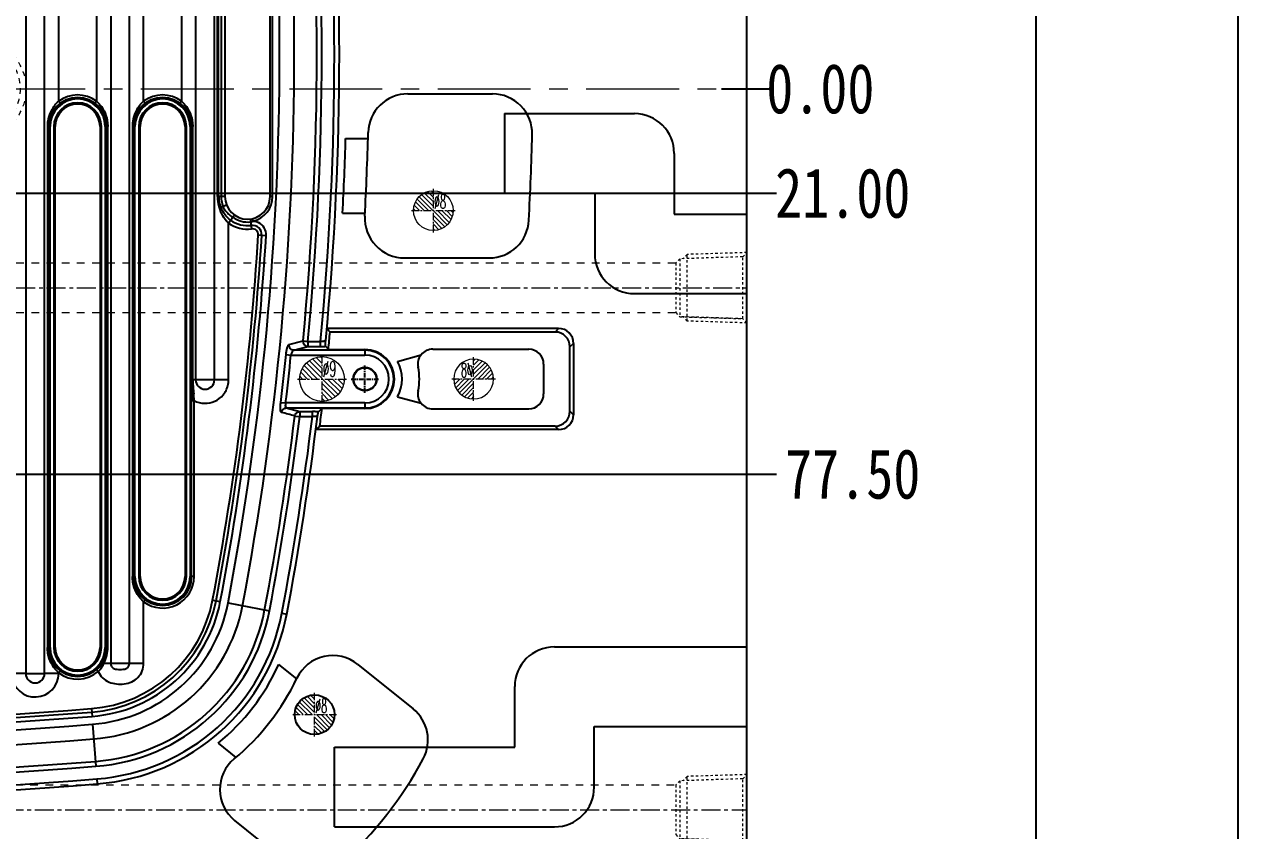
# Model space of a CAD drawing. Header units: millimetres. Extents: x 699 to 6116, y -3115 to -1923.
# Drawn here: x 1185.4 to 1429.6, y -2572.3 to -2410 of the extents above; entities that cross this region are included whole.
import ezdxf
from ezdxf.enums import TextEntityAlignment as Align

# ---------------------------------------------------------------- set-up
doc = ezdxf.new("R2010")
doc.units = ezdxf.units.MM
doc.header["$LTSCALE"] = 16.335
doc.header["$PDMODE"] = 3
doc.header["$PDSIZE"] = 0.3125
doc.linetypes.add('CENTER', pattern=[0.6, 0.375, -0.075, 0.075, -0.075])
doc.linetypes.add('HIDDEN', pattern=[0.2, 0.1, -0.1])
doc.layers.get('0').update_dxf_attribs({"linetype": 'CONTINUOUS'})
doc.layers.get('Defpoints').update_dxf_attribs({"linetype": 'CONTINUOUS'})
for name, color, linetype, lineweight in [('center', 1, 'CENTER', 9), ('cool', 153, 'HIDDEN', 9), ('epin', 13, 'CONTINUOUS', 9), ('screw', 33, 'CONTINUOUS', 13)]:
    doc.layers.add(name, color=color, linetype=linetype, lineweight=lineweight)
doc.styles.get("Standard").update_dxf_attribs({"font": 'txt', "width": 0.8})
doc.styles.add('TXT', font='txt.shx', dxfattribs={"bigfont": 'gbcbig.shx'})
doc.styles.add('TXT05', font='txt.shx', dxfattribs={"width": 0.5, "bigfont": 'gbcbig.shx'})
doc.dimstyles.get("Standard").update_dxf_attribs({"dimtxt": 0.15625, "dimasz": 0.1875, "dimexe": 0.125, "dimexo": 0.0625, "dimtad": 0, "dimtih": 1, "dimtoh": 1, "dimdsep": 46, "dimtxsty": 'Standard', "dimcen": 0.09, "dimadec": 0, "dimazin": 0, "dimtp": 0.01, "dimtm": 0.01, "dimtfac": 1, "dimtofl": 0, "dimtmove": 0, "dimatfit": 3, "dimfxl": 0, "dimtolj": 1, "dimarcsym": 0})
doc.dimstyles.new('STANDARD$0', dxfattribs={"dimscale": 2, "dimtxt": 3, "dimasz": 3, "dimexe": 1.25, "dimexo": 0.625, "dimgap": 0.5, "dimtad": 0, "dimdsep": 46, "dimlunit": 6, "dimtxsty": 'Standard', "dimblk": 'CLOSEDBLANK', "dimcen": 0, "dimclrt": 2, "dimazin": 2, "dimtfac": 2, "dimtmove": 1, "dimatfit": 3, "dimfxl": 0, "dimtolj": 1, "dimtzin": 0, "dimarcsym": 0})

# ---------------------------------------------------------------- blocks, each defined once
blk = doc.blocks.new('screw_m20_g')
at = {"layer": 'screw', "color": 1, "linetype": 'CENTER', "ltscale": 0.621977}
for p, q in [((0, -11), (0, 11)), ((-11, 0), (11, 0))]:
    blk.add_line(p, q, dxfattribs=at)
at = {"layer": 'screw', "linetype": 'HIDDEN', "ltscale": 0.621977}
blk.add_circle((0, 0), 8.75, dxfattribs=at)
at = {"layer": 'screw', "color": 92, "linetype": 'HIDDEN', "ltscale": 0.621977}
blk.add_arc((0, 0), 10, 270, 180, dxfattribs=at)
at = {"layer": 'screw', "color": 6, "style": 'TXT'}
blk.add_text('M20', height=4, dxfattribs=at).set_placement((-3.4, -5))
blk = doc.blocks.new('cool_jt_f12')
at = {"layer": 'cool', "ltscale": 0.3}
for p, q in [((0, 7.0785), (0.856, 6.2225)), ((0, 7.0785), (12, 6.7035)), ((0.856, 6.2225), (0.856, -6.2225)), ((13.5, 5.827375), (0.856, 6.2225)), ((0.856, 6.2225), (13.5, 5.827375)), ((12, 6.7035), (12.856, 5.8475)), ((12, 6.7035), (12, -6.7035)), ((14.327375, 5), (13.5, 5.827375)), ((13.5, -5.827375), (13.5, 5.827375)), ((14.327375, -5), (14.327375, 5)), ((0.856, -6.2225), (0, -7.0785)), ((0, -7.0785), (12, -6.7035)), ((0.856, -6.2225), (13.5, -5.827375)), ((12, -6.7035), (12.856, -5.8475)), ((13.5, -5.827375), (14.327375, -5))]:
    blk.add_line(p, q, dxfattribs=at)
blk = doc.blocks.new('*D666')
at = {"color": 4, "lineweight": -2}
blk.add_line((1325.71, -2423.04), (1335.61, -2423.04), dxfattribs=at)
at = {"layer": 'Defpoints', "color": 0}
for p in [(1045.85, -2423.04), (1325.65, -2423.04), (1335.61, -2423.04)]:
    blk.add_point(p, dxfattribs=at)
at = {"color": 6, "insert": (1345.61, -2423.04), "char_height": 10, "attachment_point": 5}
blk.add_mtext('\\A1;0.00', dxfattribs=at)
blk = doc.blocks.new('*D743')
at = {"color": 4, "lineweight": -2}
for p, q in [((1223.08, -2178.04), (1389.14, -2178.04)), ((1389.02, -2188.04), (1389.02, -2347.07)), ((1389.02, -2658.04), (1389.02, -2383.07)), ((1213.18, -2668.04), (1389.14, -2668.04))]:
    blk.add_line(p, q, dxfattribs=at)
at = {"color": 4}
for points in [[(1387.35, -2188.04), (1390.68, -2188.04), (1389.02, -2178.04)], [(1387.35, -2658.04), (1390.68, -2658.04), (1389.02, -2668.04)]]:
    blk.add_solid(points, dxfattribs=at)
at = {"layer": 'Defpoints', "color": 0}
for p in [(1223.01, -2178.04), (1213.12, -2668.04), (1389.02, -2668.04)]:
    blk.add_point(p, dxfattribs=at)
at = {"color": 6, "insert": (1389.02, -2365.07), "char_height": 10, "attachment_point": 5, "rotation": 90}
blk.add_mtext('\\A1;490.00', dxfattribs=at)
blk = doc.blocks.new('epin_ejp_8')
at = {"layer": 'epin'}
h = blk.add_hatch(dxfattribs=at)
h.set_pattern_fill('_ANSI31', color=123, scale=0.2, angle=90, style=0)
h.set_pattern_definition([(135, (-2152.64246, 412.4307), (-0.4490128, -0.4490128), [])])
h.paths.add_polyline_path([(0, 4, 0.414214), (-4, 0), (0, 0)])
h.paths.add_polyline_path([(4, 0), (0, 0), (0, -4, 0.414214)])
at = {"layer": 'epin', "color": 1, "linetype": 'CENTER', "ltscale": 0.248791}
for p, q in [((0, -4.4), (0, 4.4)), ((-4.4, 0), (4.4, 0))]:
    blk.add_line(p, q, dxfattribs=at)
at = {"layer": 'epin'}
blk.add_circle((0, 0), 4, dxfattribs=at)
at = {"layer": 'epin', "color": 6, "style": 'TXT05', "width": 0.5}
blk.add_text('%%c8', height=2.8, dxfattribs=at).set_placement((1.33, 1.8), align=Align.MIDDLE)
blk = doc.blocks.new('epin_ejp_9')
at = {"layer": 'epin'}
h = blk.add_hatch(dxfattribs=at)
h.set_pattern_fill('_ANSI31', color=123, scale=0.225, angle=90, style=0)
h.set_pattern_definition([(135, (921.2436, 58.3575), (-0.5051394, -0.5051394), [])])
h.paths.add_polyline_path([(0, 4.5, 0.41421356), (-4.5, 0), (0, 0)])
h.paths.add_polyline_path([(4.5, 0), (0, 0), (0, -4.5, 0.41421356)])
at = {"layer": 'epin', "color": 1, "linetype": 'CENTER', "ltscale": 0.27989}
for p, q in [((0, -4.95), (0, 4.95)), ((-4.95, 0), (4.95, 0))]:
    blk.add_line(p, q, dxfattribs=at)
at = {"layer": 'epin'}
blk.add_circle((0, 0), 4.5, dxfattribs=at)
at = {"layer": 'epin', "color": 6, "style": 'TXT05', "width": 0.5}
blk.add_text('%%c9', height=3.15, dxfattribs=at).set_placement((1.4925, 2.025), align=Align.MIDDLE)
blk = doc.blocks.new('986')
at = {"layer": 'epin'}
for name, p in [('epin_ejp_8', (-2974.05, -151.14)), ('epin_ejp_9', (-2996.45, -185.03)), ('epin_ejp_8', (-2997.95, -252.54))]:
    blk.add_blockref(name, p, dxfattribs=at)
at = {"layer": 'epin', "xscale": -1}
blk.add_blockref('epin_ejp_8', (-2965.95, -185.03), dxfattribs=at)
blk = doc.blocks.new('*D746')
at = {"color": 4, "lineweight": -2}
blk.add_line((1126.21, -2444.04), (1336.79, -2444.04), dxfattribs=at)
at = {"layer": 'Defpoints', "color": 0}
for p in [(1045.85, -2423.04), (1126.15, -2444.04), (1336.79, -2444.04)]:
    blk.add_point(p, dxfattribs=at)
at = {"color": 6, "insert": (1350.12, -2444.04), "char_height": 10, "attachment_point": 5}
blk.add_mtext('\\A1;21.00', dxfattribs=at)
blk = doc.blocks.new('*D747')
at = {"color": 4, "lineweight": -2}
blk.add_line((1126.21, -2388.04), (1336.79, -2388.04), dxfattribs=at)
at = {"layer": 'Defpoints', "color": 0}
for p in [(1126.15, -2388.04), (1336.79, -2388.04), (1045.85, -2423.04)]:
    blk.add_point(p, dxfattribs=at)
at = {"color": 6, "insert": (1351.45, -2388.04), "char_height": 10, "attachment_point": 5}
blk.add_mtext('\\A1;35.00', dxfattribs=at)
blk = doc.blocks.new('*D748')
at = {"color": 4, "lineweight": -2}
blk.add_line((1126.21, -2331.54), (1336.79, -2331.54), dxfattribs=at)
at = {"layer": 'Defpoints', "color": 0}
for p in [(1126.15, -2331.54), (1336.79, -2331.54), (1045.85, -2423.04)]:
    blk.add_point(p, dxfattribs=at)
at = {"color": 6, "insert": (1350.79, -2331.54), "char_height": 10, "attachment_point": 5}
blk.add_mtext('\\A1;91.50', dxfattribs=at)
blk = doc.blocks.new('*D749')
at = {"color": 4, "lineweight": -2}
blk.add_line((1126.21, -2500.54), (1336.79, -2500.54), dxfattribs=at)
at = {"layer": 'Defpoints', "color": 0}
for p in [(1045.85, -2423.04), (1126.15, -2500.54), (1336.79, -2500.54)]:
    blk.add_point(p, dxfattribs=at)
at = {"color": 6, "insert": (1352.12, -2500.54), "char_height": 10, "attachment_point": 5}
blk.add_mtext('\\A1;77.50', dxfattribs=at)
blk = doc.blocks.new('*D750')
at = {"color": 4, "lineweight": -2}
blk.add_line((1201.41, -2596.04), (1336.79, -2596.04), dxfattribs=at)
at = {"layer": 'Defpoints', "color": 0}
for p in [(1045.85, -2423.04), (1201.35, -2596.04), (1336.79, -2596.04)]:
    blk.add_point(p, dxfattribs=at)
at = {"color": 6, "insert": (1354.12, -2596.04), "char_height": 10, "attachment_point": 5}
blk.add_mtext('\\A1;173.00', dxfattribs=at)
blk = doc.blocks.new('*D751')
at = {"color": 4, "lineweight": -2}
blk.add_line((1195.85, -2601.61), (1195.85, -2674.58), dxfattribs=at)
at = {"layer": 'Defpoints', "color": 0}
for p in [(1045.85, -2423.04), (1195.85, -2601.54), (1195.85, -2674.58)]:
    blk.add_point(p, dxfattribs=at)
at = {"color": 6, "insert": (1195.85, -2691.24), "char_height": 10, "attachment_point": 5, "rotation": 90}
blk.add_mtext('\\A1;150.00', dxfattribs=at)

msp = doc.modelspace()

# ---------------------------------------------------------------- linework, layer by layer
at = {"color": 7, "linetype": 'Continuous'}
for p, q in [((1330.847, -2597.043), (1330.847, -2249.043)), ((1185.727, -2291.461), (1185.727, -2540.624)), ((1189.518, -2540.624), (1189.518, -2291.461)), ((1202.821, -2293.623), (1202.821, -2538.593)), ((1206.612, -2538.593), (1206.612, -2293.623)), ((1219.914, -2350.534), (1219.914, -2481.551)), ((1223.705, -2481.551), (1223.705, -2350.534)), ((1224.318, -2444.699), (1224.318, -2387.386)), ((1224.526, -2444.699), (1224.526, -2387.386)), ((1225.055, -2387.386), (1225.055, -2444.699)), ((1225.804, -2387.386), (1225.804, -2444.699)), ((1234.909, -2444.699), (1234.909, -2387.386)), ((1235.402, -2444.699), (1235.402, -2387.386)), ((1192.361, -2425.522), (1192.361, -2406.563)), ((1199.977, -2406.563), (1199.977, -2425.522)), ((1209.455, -2425.522), (1209.455, -2406.563)), ((1217.071, -2406.563), (1217.071, -2425.522)), ((1192.661, -2425.924), (1192.361, -2425.522)), ((1199.977, -2425.522), (1199.677, -2425.924)), ((1209.755, -2425.924), (1209.455, -2425.522)), ((1217.071, -2425.522), (1216.771, -2425.924)), ((1190.222, -2430.622), (1190.098, -2430.622)), ((1190.098, -2430.622), (1190.098, -2535.395)), ((1190.222, -2535.395), (1190.222, -2430.622)), ((1190.318, -2430.622), (1190.619, -2430.622)), ((1190.318, -2430.622), (1190.318, -2535.395)), ((1190.619, -2535.395), (1190.619, -2430.622)), ((1191.38, -2430.622), (1191.656, -2430.622)), ((1191.38, -2430.622), (1191.38, -2535.395)), ((1191.656, -2535.395), (1191.656, -2430.622)), ((1200.683, -2430.622), (1200.959, -2430.622)), ((1200.683, -2430.622), (1200.683, -2535.395)), ((1200.959, -2535.395), (1200.959, -2430.622)), ((1201.72, -2430.622), (1202.021, -2430.622)), ((1201.72, -2430.622), (1201.72, -2535.395)), ((1202.021, -2535.395), (1202.021, -2430.622)), ((1202.116, -2430.622), (1202.241, -2430.622)), ((1202.116, -2430.622), (1202.116, -2535.395)), ((1202.241, -2535.396), (1202.241, -2430.622)), ((1207.316, -2430.622), (1207.192, -2430.622)), ((1207.192, -2430.622), (1207.192, -2521.117)), ((1207.316, -2521.117), (1207.316, -2430.622)), ((1207.411, -2430.622), (1207.712, -2430.622)), ((1207.411, -2430.622), (1207.411, -2521.117)), ((1207.712, -2521.117), (1207.712, -2430.622)), ((1208.473, -2430.622), (1208.749, -2430.622)), ((1208.473, -2430.622), (1208.473, -2521.117)), ((1208.749, -2521.117), (1208.749, -2430.622)), ((1217.777, -2430.622), (1218.052, -2430.622)), ((1217.777, -2430.622), (1217.777, -2521.117)), ((1218.052, -2521.117), (1218.052, -2430.622)), ((1218.813, -2430.622), (1219.114, -2430.622)), ((1218.813, -2430.622), (1218.813, -2521.117)), ((1219.114, -2521.117), (1219.114, -2430.622)), ((1219.21, -2430.622), (1219.334, -2430.622)), ((1219.21, -2430.622), (1219.21, -2481.551)), ((1219.334, -2481.551), (1219.334, -2430.622)), ((1224.318, -2444.7), (1224.526, -2444.699)), ((1225.811, -2444.699), (1224.526, -2444.699)), ((1235.402, -2444.699), (1234.899, -2444.699)), ((1226.154, -2446.432), (1224.997, -2446.908)), ((1226.548, -2450.023), (1227.713, -2448.395)), ((1226.548, -2481.551), (1226.548, -2450.023)), ((1230.919, -2449.208), (1231.167, -2451.195)), ((1231.49, -2449.616), (1231.378, -2449.126)), ((1234.092, -2452.567), (1232.519, -2452.47)), ((1292.951, -2471.227), (1246.31, -2471.227)), ((1246.31, -2471.227), (1246.963, -2471.943)), ((1292.236, -2471.943), (1246.963, -2471.943)), ((1292.951, -2471.227), (1292.236, -2471.943)), ((1238.679, -2474.48), (1241.521, -2473.738)), ((1239.662, -2475.581), (1242.504, -2474.837)), ((1253.986, -2475.581), (1239.662, -2475.581)), ((1241.521, -2473.738), (1242.504, -2473.833)), ((1242.504, -2473.833), (1245.052, -2473.833)), ((1242.504, -2473.833), (1242.504, -2474.837)), ((1242.504, -2474.837), (1245.057, -2474.837)), ((1245.057, -2474.837), (1245.057, -2473.833)), ((1246.062, -2474.823), (1246.628, -2475.448)), ((1246.628, -2475.448), (1253.986, -2475.448)), ((1253.986, -2475.448), (1253.986, -2476.585)), ((1295.947, -2474.223), (1295.232, -2474.939)), ((1295.232, -2487.862), (1295.232, -2474.939)), ((1295.947, -2474.223), (1295.947, -2488.577)), ((1238.107, -2476.485), (1239.089, -2476.585)), ((1239.089, -2476.585), (1253.986, -2476.585)), ((1226.548, -2481.551), (1219.21, -2481.551)), ((1219.126, -2485.747), (1219.628, -2485.748)), ((1219.628, -2521.118), (1219.628, -2485.748)), ((1237.05, -2486.1), (1238.031, -2486.215)), ((1253.986, -2486.215), (1238.031, -2486.215)), ((1238.163, -2487.22), (1253.986, -2487.22)), ((1238.163, -2487.22), (1240.85, -2487.963)), ((1245.336, -2487.353), (1244.625, -2487.984)), ((1253.986, -2487.353), (1245.336, -2487.353)), ((1253.986, -2486.215), (1253.986, -2487.353)), ((1295.232, -2487.862), (1295.947, -2488.577)), ((1239.87, -2488.847), (1240.85, -2488.967)), ((1240.85, -2487.963), (1243.41, -2487.963)), ((1240.85, -2487.963), (1240.85, -2488.967)), ((1240.85, -2488.967), (1243.411, -2488.967)), ((1243.41, -2488.967), (1243.41, -2487.963)), ((1244.91, -2490.858), (1244.1, -2491.573)), ((1292.951, -2491.573), (1244.1, -2491.573)), ((1292.236, -2490.858), (1244.91, -2490.858)), ((1292.236, -2490.858), (1292.951, -2491.573)), ((1207.316, -2521.117), (1207.192, -2521.117)), ((1207.712, -2521.117), (1207.411, -2521.117)), ((1208.749, -2521.117), (1208.473, -2521.117)), ((1218.052, -2521.117), (1217.777, -2521.117)), ((1219.628, -2521.117), (1219.126, -2521.117)), ((1209.455, -2526.218), (1209.755, -2525.816)), ((1209.455, -2538.593), (1209.455, -2526.218)), ((1223.334, -2525.862), (1224.882, -2526.155)), ((1226.439, -2526.45), (1234.772, -2528.028)), ((1237.269, -2528.502), (1238.256, -2528.688)), ((1190.222, -2535.395), (1190.098, -2535.395)), ((1190.619, -2535.395), (1190.318, -2535.395)), ((1191.656, -2535.395), (1191.38, -2535.395)), ((1200.959, -2535.395), (1200.683, -2535.395)), ((1201.72, -2535.395), (1202.241, -2535.396)), ((1209.455, -2538.593), (1201.462, -2538.593)), ((1185.727, -2540.624), (1183.372, -2540.624)), ((1192.361, -2540.624), (1189.518, -2540.624)), ((1192.361, -2540.496), (1192.661, -2540.094)), ((1192.361, -2540.624), (1192.361, -2540.496)), ((1199.999, -2539.836), (1200.326, -2540.216)), ((1198.95, -2547.69), (1199.071, -2549.261)), ((1199.192, -2550.841), (1199.842, -2559.297)), ((1200.037, -2561.831), (1200.114, -2562.832))]:
    msp.add_line(p, q, dxfattribs=at)
for p, q in [((1262.625, -2424.043), (1279.63, -2424.043)), ((1282.086, -2428.011), (1308.203, -2428.011)), ((1282.086, -2428.011), (1282.086, -2444.011)), ((1250.093, -2433.043), (1254.595, -2433.043)), ((1316.203, -2436.011), (1316.203, -2448.208)), ((1282.086, -2444.011), (1300.203, -2444.011)), ((1300.203, -2444.011), (1300.203, -2456.208)), ((1249.487, -2448.043), (1253.993, -2448.043)), ((1316.203, -2448.208), (1330.847, -2448.208)), ((1261.952, -2457.043), (1278.975, -2457.043)), ((1308.203, -2464.208), (1330.847, -2464.208)), ((1267.612, -2475.4), (1286.938, -2475.4)), ((1260.538, -2477.849), (1265.274, -2476.521)), ((1289.938, -2478.4), (1289.938, -2484.4)), ((1260.538, -2484.951), (1265.274, -2486.28)), ((1267.612, -2487.4), (1286.938, -2487.4)), ((1292.107, -2535.281), (1330.847, -2535.281)), ((1236.622, -2538.808), (1240.231, -2541.716)), ((1252.538, -2538.791), (1263.68, -2547.769)), ((1284.107, -2555.478), (1284.107, -2543.281)), ((1300.107, -2563.478), (1300.107, -2551.281)), ((1300.107, -2551.281), (1330.847, -2551.281)), ((1224.422, -2554.662), (1227.996, -2557.542)), ((1247.873, -2555.478), (1284.107, -2555.478)), ((1247.873, -2571.478), (1247.873, -2555.478)), ((1227.764, -2570.198), (1238.838, -2579.122)), ((1247.873, -2571.478), (1292.107, -2571.478))]:
    msp.add_line(p, q)
at = {"color": 1, "linetype": 'CENTER', "ltscale": 0.155494}
for p, q in [((1253.986, -2484.15), (1253.986, -2478.65)), ((1251.236, -2481.4), (1256.736, -2481.4))]:
    msp.add_line(p, q, dxfattribs=at)
msp.add_lwpolyline([(699.341, -2076.676), (1429.589, -2076.676), (1429.589, -2821.63), (699.341, -2821.63)], close=True)
at = {"color": 7, "linetype": 'Continuous'}
for centre, radius in [((1253.986, -2481.4), 2.368), ((1253.986, -2481.4), 2.276), ((1243.847, -2548.913), 4)]:
    msp.add_circle(centre, radius, dxfattribs=at)
for centre, radius, start, end in [((643.647, -2416.043), 593.158, 349.272711, 10.727289), ((643.647, -2416.043), 596.119, 349.272711, 10.727289), ((643.647, -2416.043), 600.652, 354.48793, 5.512069), ((643.647, -2416.043), 601.639, 354.487931, 5.512069), ((643.647, -2416.043), 604.18, 354.51114, 5.488765), ((643.647, -2416.043), 605.185, 354.54014, 5.459792), ((1196.169, -2430.622), 6.365, 53.25404, 126.74596), ((1213.263, -2430.622), 6.365, 53.25404, 126.74596), ((1196.169, -2430.622), 5.852, 0, 180), ((1196.169, -2430.622), 5.551, 0, 180), ((1196.169, -2430.622), 4.79, 0, 180), ((1196.403, -2430.949), 6.265, 126.67154, 140.62332), ((1196.169, -2430.622), 4.514, 0, 180), ((1195.927, -2430.958), 6.277, 42.47881, 53.31829), ((1213.263, -2430.622), 5.852, 0, 180), ((1213.263, -2430.622), 5.551, 0, 180), ((1213.263, -2430.622), 4.79, 0, 180), ((1213.497, -2430.949), 6.265, 126.67157, 140.62534), ((1213.263, -2430.622), 4.514, 0, 180), ((1213.022, -2430.957), 6.275, 42.45432, 53.32018), ((1197.083, -2430.626), 6.985, 167.0025, 179.96792), ((1195.786, -2430.637), 5.565, 165.90603, 173.29158), ((1196.963, -2430.589), 6.86, 151.70951, 167.07638), ((1195.948, -2430.679), 5.732, 157.87532, 165.89125), ((1196.126, -2430.752), 5.924, 149.14275, 157.86892), ((1196.274, -2430.841), 6.097, 140.63545, 149.13661), ((1214.18, -2430.627), 6.989, 167.02362, 179.96408), ((1212.879, -2430.637), 5.564, 165.90789, 173.29315), ((1214.057, -2430.589), 6.86, 151.72675, 167.0951), ((1213.042, -2430.679), 5.732, 157.87921, 165.89352), ((1213.219, -2430.752), 5.924, 149.14621, 157.87264), ((1213.367, -2430.841), 6.097, 140.63753, 149.14015), ((1195.678, -2430.623), 5.455, 173.30508, 179.99397), ((1196.486, -2430.639), 5.63, 0.16988, 11.27664), ((1212.773, -2430.623), 5.457, 173.30782, 179.99251), ((1213.579, -2430.639), 5.631, 0.17075, 11.28696), ((643.647, -2416.043), 606.685, 356.976491, 358.394296), ((643.647, -2416.043), 611.185, 356.944922, 358.519287), ((643.647, -2416.043), 644.185, 357.026634, 358.558863), ((1232.046, -2444.699), 7.728, 180.00415, 185.9664), ((1232.107, -2444.697), 7.789, 185.93196, 192.7617), ((1229.884, -2444.698), 5.358, 180.01553, 187.92602), ((1230.356, -2444.699), 5.797, 180, 202.40134), ((1229.987, -2444.682), 5.462, 187.9412, 195.81018), ((1230.161, -2444.632), 5.643, 195.81714, 203.78965), ((1230.356, -2444.699), 5.302, 180, 202.40136), ((1230.356, -2444.699), 4.545, 180, 0), ((1230.356, -2444.699), 5.045, 282.99363, 360), ((1231.776, -2444.78), 7.448, 192.70104, 207.27631), ((1231.417, -2444.172), 6.978, 203.08386, 204.0191), ((1231.331, -2444.212), 6.884, 204.01011, 212.22637), ((1230.356, -2444.699), 6.546, 234.42639, 277.11013), ((1229.648, -2445.678), 4.637, 232.91281, 234.51401), ((1230.356, -2444.699), 5.846, 234.42639, 277.11013), ((1230.356, -2444.699), 5.121, 234.42658, 277.11039), ((1231.314, -2452.393), 1.908, 356.40296, 97.05208), ((1231.313, -2452.394), 2.784, 356.42425, 63.68102), ((643.647, -2416.043), 589.998, 349.272711, 356.460255), ((643.647, -2416.043), 590.698, 349.272711, 356.460255), ((643.647, -2416.043), 591.573, 349.272711, 356.460176), ((643.647, -2416.043), 605.9, 354.373448, 354.706384), ((1253.986, -2481.4), 5.953, 270, 90), ((1253.986, -2481.4), 5.819, 270, 90), ((643.647, -2416.043), 597.524, 353.266835, 354.194341), ((643.647, -2416.043), 598.511, 353.266835, 354.194341), ((1253.986, -2481.4), 4.815, 270, 90), ((1253.986, -2481.4), 7.453, 331.54598, 28.45402), ((1253.986, -2481.4), 10.953, 347.58365, 12.41635), ((1221.81, -2481.551), 1.896, 180, 0), ((1285.585, -2485.762), 66.459, 179.4007, 179.98695), ((1290.917, -2485.819), 71.791, 178.86423, 179.40029), ((1310.091, -2486.218), 90.969, 178.12578, 178.85195), ((1117.413, -2492.397), 102.43, 3.7218, 4.47519), ((643.647, -2416.043), 605.9, 352.907172, 353.241034), ((643.647, -2416.043), 600.652, 349.272711, 353.038087), ((643.647, -2416.043), 601.639, 349.272711, 353.038087), ((643.647, -2416.043), 604.18, 349.272711, 353.067528), ((643.647, -2416.043), 605.185, 349.272711, 353.079799), ((1212.946, -2521.101), 5.63, 180.16988, 191.27664), ((1213.263, -2521.117), 5.852, 180, 0), ((1213.263, -2521.117), 5.551, 180, 360), ((1213.263, -2521.117), 4.79, 180, 360), ((1213.263, -2521.117), 4.514, 180, 0), ((1213.263, -2521.117), 6.365, 233.25405, 359.99111), ((1196.887, -2520.851), 26.918, 274.39543, 349.27271), ((1196.887, -2520.851), 27.618, 274.39543, 349.27271), ((1196.887, -2520.851), 28.493, 274.39543, 349.27271), ((1196.887, -2520.851), 30.078, 274.39543, 349.27271), ((1213.505, -2520.781), 6.277, 222.47881, 233.31829), ((1196.887, -2520.851), 33.039, 274.39543, 349.27271), ((1196.887, -2520.851), 37.572, 274.39543, 349.27271), ((1196.887, -2520.851), 38.559, 274.39543, 349.27271), ((1196.887, -2520.851), 41.1, 274.39543, 349.27271), ((1196.887, -2520.851), 42.105, 274.39543, 349.27271), ((1195.853, -2535.379), 5.631, 180.17075, 191.28696), ((1196.169, -2535.395), 5.852, 180, 0), ((1196.169, -2535.395), 5.551, 180, 360), ((1196.169, -2535.395), 4.79, 180, 360), ((1196.169, -2535.395), 4.514, 180, 0), ((1195.318, -2535.404), 6.922, 332.56964, 0.07067), ((1196.887, -2520.851), 43.605, 309.15909, 335.68159), ((1187.623, -2540.623), 4.739, 185.55889, 359.99899), ((1187.623, -2540.624), 1.896, 180.00481, 359.99698), ((1196.41, -2535.061), 6.275, 222.45432, 233.32018), ((1196.169, -2535.395), 6.365, 233.25404, 310.77433), ((1196.887, -2520.851), 48.105, 309.77857, 334.48276), ((1045.847, -555.868), 1998.398, 265.604565, 274.395435), ((1045.847, -555.868), 1997.698, 265.604565, 274.395435), ((1045.847, -555.868), 2000.858, 265.604565, 274.395435), ((1045.847, -555.868), 1999.273, 265.604565, 274.395435), ((1045.847, -555.868), 2003.819, 265.604565, 274.395435), ((1045.847, -555.868), 2008.352, 265.604565, 274.395435), ((1196.887, -2520.851), 78.105, 312.06837, 331.7823), ((1045.847, -555.868), 2009.339, 265.604565, 274.395435), ((1045.847, -555.868), 2012.885, 265.604565, 274.395435), ((1045.847, -555.868), 2011.88, 265.604565, 274.395435)]:
    msp.add_arc(centre, radius, start, end, dxfattribs=at)
for centre, radius, start, end in [((1262.625, -2432.043), 8, 90, 178.51929), ((1279.63, -2432.043), 8, 358.55886, 90), ((1308.203, -2436.011), 8, 0, 90), ((1261.952, -2449.043), 8, 176.94492, 270), ((1278.975, -2449.043), 8, 270, 357.02663), ((1308.203, -2456.208), 8, 180, 270), ((1267.612, -2478.4), 3, 90, 192.41635), ((1286.938, -2478.4), 3, 0, 90), ((1267.612, -2484.4), 3, 167.58365, 270), ((1286.938, -2484.4), 3, 270, 0), ((1292.107, -2543.281), 8, 90, 180), ((1247.519, -2545.02), 8, 51.13645, 154.48276), ((1258.66, -2553.998), 8, 331.7823, 51.13645), ((1232.784, -2563.969), 8, 129.77857, 231.13645), ((1292.107, -2563.478), 8, 270, 0)]:
    msp.add_arc(centre, radius, start, end)
for centre, major_axis, start_param, end_param in [((1292.227, -2474.947), (2.127, 2.127), -0.7840286, 0.7840286), ((1292.943, -2474.231), (2.127, 2.127), -0.7840286, 0.7840286), ((1292.227, -2487.853), (-2.127, 2.127), 2.357564, 3.9256213), ((1292.943, -2488.569), (2.127, -2.127), -0.7840286, 0.7840286)]:
    msp.add_ellipse(centre, major_axis=major_axis, ratio=0.9972647, start_param=start_param, end_param=end_param, dxfattribs=at)
for points in [[(1190.923, -2427.338), (1191.289, -2426.658), (1191.779, -2426.029), (1192.361, -2425.522)], [(1199.977, -2425.522), (1200.343, -2425.841), (1200.673, -2426.207), (1200.956, -2426.601)], [(1208.015, -2427.34), (1208.381, -2426.659), (1208.872, -2426.03), (1209.455, -2425.522)], [(1217.071, -2425.522), (1217.438, -2425.842), (1217.768, -2426.208), (1218.051, -2426.603)], [(1225.455, -2446.72), (1225.58, -2447.014), (1225.739, -2447.297), (1225.931, -2447.552)], [(1226.214, -2448.802), (1225.949, -2448.521), (1225.714, -2448.21), (1225.507, -2447.883)], [(1225.931, -2447.552), (1226.114, -2447.797), (1226.33, -2448.019), (1226.556, -2448.225)], [(1226.851, -2449.377), (1226.623, -2449.205), (1226.41, -2449.011), (1226.214, -2448.802)], [(1226.556, -2448.225), (1226.812, -2448.459), (1227.086, -2448.677), (1227.377, -2448.865)], [(1230.99, -2449.781), (1231.103, -2449.766), (1231.215, -2449.735), (1231.321, -2449.693)], [(1231.321, -2449.693), (1231.379, -2449.67), (1231.435, -2449.644), (1231.49, -2449.616)], [(1231.491, -2449.616), (1231.855, -2449.639), (1232.22, -2449.737), (1232.547, -2449.898)], [(1226.411, -2482.692), (1226.504, -2482.32), (1226.548, -2481.934), (1226.548, -2481.551)], [(1209.455, -2526.218), (1209.089, -2525.899), (1208.759, -2525.533), (1208.476, -2525.139)], [(1192.361, -2540.496), (1191.994, -2540.176), (1191.664, -2539.81), (1191.381, -2539.414)]]:
    msp.add_open_spline(points, degree=3, dxfattribs=at)
for points, knots in [([(1201.718, -2428.565), (1201.651, -2428.396), (1201.351, -2427.731), (1200.927, -2427.123), (1200.557, -2426.719)], [0, 0, 0, 0, 0.2481995, 1, 1, 1, 1]), ([(1200.956, -2426.601), (1201.352, -2427.152), (1201.772, -2427.979), (1202.016, -2428.854), (1202.067, -2429.079)], [0, 0, 0, 0, 0.7465311, 1, 1, 1, 1]), ([(1218.811, -2428.564), (1218.745, -2428.396), (1218.445, -2427.732), (1218.022, -2427.125), (1217.652, -2426.721)], [0, 0, 0, 0, 0.2482041, 1, 1, 1, 1]), ([(1218.051, -2426.603), (1218.446, -2427.154), (1218.866, -2427.98), (1219.11, -2428.855), (1219.161, -2429.079)], [0, 0, 0, 0, 0.7465359, 1, 1, 1, 1]), ([(1202.008, -2429.538), (1201.991, -2429.454), (1201.917, -2429.123), (1201.812, -2428.8), (1201.718, -2428.565)], [0, 0, 0, 0, 0.2530945, 1, 1, 1, 1]), ([(1202.067, -2429.079), (1202.095, -2429.204), (1202.196, -2429.712), (1202.24, -2430.232), (1202.24, -2430.622)], [0, 0, 0, 0, 0.2465017, 1, 1, 1, 1]), ([(1219.101, -2429.537), (1219.084, -2429.453), (1219.01, -2429.122), (1218.905, -2428.799), (1218.811, -2428.564)], [0, 0, 0, 0, 0.2530935, 1, 1, 1, 1]), ([(1219.161, -2429.079), (1219.189, -2429.204), (1219.289, -2429.712), (1219.334, -2430.232), (1219.334, -2430.622)], [0, 0, 0, 0, 0.2465221, 1, 1, 1, 1]), ([(1226.548, -2450.023), (1226.407, -2449.895), (1225.863, -2449.351), (1225.422, -2448.706), (1225.157, -2448.193)], [0, 0, 0, 0, 0.2487315, 1, 1, 1, 1]), ([(1232.519, -2452.47), (1232.541, -2452.128), (1232.261, -2451.388), (1231.506, -2451.152), (1231.167, -2451.195)], [0, 0, 0, 0, 0.5005211, 1, 1, 1, 1]), ([(1238.107, -2476.485), (1238.132, -2476.234), (1238.196, -2475.767), (1238.329, -2475.157), (1238.462, -2474.75), (1238.583, -2474.546), (1238.648, -2474.488), (1238.679, -2474.48)], [0, 0, 0, 0, 0.3567295, 0.6643156, 0.8842414, 0.9546715, 1, 1, 1, 1]), ([(1238.679, -2474.48), (1238.667, -2474.623), (1238.703, -2474.906), (1238.915, -2475.264), (1239.245, -2475.515), (1239.52, -2475.579), (1239.662, -2475.581)], [0, 0, 0, 0, 0.2626122, 0.5028933, 0.7415983, 1, 1, 1, 1]), ([(1239.662, -2475.581), (1239.601, -2475.589), (1239.467, -2475.684), (1239.246, -2476.014), (1239.138, -2476.343), (1239.089, -2476.585)], [0, 0, 0, 0, 0.1540257, 0.3820672, 1, 1, 1, 1]), ([(1241.521, -2473.738), (1241.51, -2473.876), (1241.544, -2474.158), (1241.756, -2474.523), (1242.094, -2474.774), (1242.368, -2474.836), (1242.504, -2474.837)], [0, 0, 0, 0, 0.251595, 0.5028947, 0.7524681, 1, 1, 1, 1]), ([(1245.057, -2473.833), (1245.192, -2473.821), (1245.44, -2473.791), (1245.759, -2473.745), (1245.97, -2473.69), (1246.063, -2473.662), (1246.089, -2473.635), (1246.086, -2473.627)], [0, 0, 0, 0, 0.3815449, 0.7042374, 0.9192755, 0.9757921, 1, 1, 1, 1]), ([(1245.057, -2474.837), (1245.145, -2474.837), (1245.48, -2474.836), (1245.814, -2474.831), (1246.062, -2474.823)], [0, 0, 0, 0, 0.260475, 1, 1, 1, 1]), ([(1246.062, -2474.823), (1246.052, -2474.813), (1246.053, -2474.762), (1246.045, -2474.678), (1246.048, -2474.548), (1246.051, -2474.392), (1246.058, -2474.215), (1246.07, -2473.957), (1246.079, -2473.759), (1246.086, -2473.625)], [0, 0, 0, 0, 0.0363961, 0.1130526, 0.2216612, 0.3545011, 0.5046378, 0.6654763, 1, 1, 1, 1]), ([(1219.171, -2483.243), (1219.175, -2483.107), (1219.193, -2482.543), (1219.21, -2481.979), (1219.21, -2481.551)], [0, 0, 0, 0, 0.2413486, 1, 1, 1, 1]), ([(1219.334, -2481.551), (1219.334, -2481.631), (1219.338, -2481.943), (1219.353, -2482.254), (1219.369, -2482.485)], [0, 0, 0, 0, 0.2573728, 1, 1, 1, 1]), ([(1219.369, -2482.485), (1219.38, -2482.654), (1219.431, -2483.294), (1219.494, -2483.933), (1219.531, -2484.405)], [0, 0, 0, 0, 0.263169, 1, 1, 1, 1]), ([(1219.628, -2485.748), (1220.255, -2486.075), (1221.678, -2486.457), (1223.829, -2486.023), (1225.292, -2484.91), (1226.073, -2483.711), (1226.322, -2483.037), (1226.411, -2482.692)], [0, 0, 0, 0, 0.2495918, 0.4991687, 0.7487875, 0.8744173, 1, 1, 1, 1]), ([(1237.183, -2488.105), (1237.156, -2488.097), (1237.1, -2488.038), (1237.025, -2487.83), (1236.98, -2487.42), (1236.982, -2486.81), (1237.021, -2486.347), (1237.05, -2486.1)], [0, 0, 0, 0, 0.0418563, 0.107943, 0.3243857, 0.6359981, 1, 1, 1, 1]), ([(1237.182, -2488.112), (1237.21, -2487.877), (1237.442, -2487.412), (1237.928, -2487.222), (1238.163, -2487.22)], [0, 0, 0, 0, 0.5025025, 1, 1, 1, 1]), ([(1238.031, -2486.215), (1238.002, -2486.338), (1237.966, -2486.576), (1237.951, -2486.903), (1238.043, -2487.203), (1238.163, -2487.22)], [0, 0, 0, 0, 0.3561442, 0.6585907, 1, 1, 1, 1]), ([(1239.87, -2488.847), (1239.422, -2488.724), (1238.529, -2488.471), (1237.63, -2488.236), (1237.182, -2488.112)], [0, 0, 0, 0, 0.5002495, 1, 1, 1, 1]), ([(1239.87, -2488.847), (1239.9, -2488.613), (1240.133, -2488.153), (1240.616, -2487.965), (1240.85, -2487.963)], [0, 0, 0, 0, 0.5028405, 1, 1, 1, 1]), ([(1244.625, -2487.984), (1244.534, -2487.98), (1244.129, -2487.967), (1243.724, -2487.963), (1243.41, -2487.963)], [0, 0, 0, 0, 0.2261999, 1, 1, 1, 1]), ([(1244.423, -2488.957), (1244.435, -2488.938), (1244.342, -2488.915), (1244.27, -2488.914), (1244.135, -2488.91), (1243.984, -2488.917), (1243.736, -2488.932), (1243.543, -2488.951), (1243.41, -2488.967)], [0, 0, 0, 0, 0.0657583, 0.1543402, 0.2780243, 0.4315131, 0.6080087, 1, 1, 1, 1]), ([(1244.423, -2488.959), (1244.442, -2488.844), (1244.479, -2488.627), (1244.526, -2488.368), (1244.563, -2488.192), (1244.584, -2488.094), (1244.605, -2488.029), (1244.616, -2487.992), (1244.625, -2487.984)], [0, 0, 0, 0, 0.3526655, 0.6625404, 0.7897352, 0.8917507, 0.9634393, 1, 1, 1, 1]), ([(1207.365, -2522.661), (1207.337, -2522.536), (1207.237, -2522.028), (1207.192, -2521.508), (1207.192, -2521.117)], [0, 0, 0, 0, 0.2465017, 1, 1, 1, 1]), ([(1208.476, -2525.139), (1208.08, -2524.588), (1207.66, -2523.761), (1207.416, -2522.885), (1207.365, -2522.661)], [0, 0, 0, 0, 0.7465311, 1, 1, 1, 1]), ([(1207.425, -2522.202), (1207.441, -2522.286), (1207.516, -2522.616), (1207.621, -2522.94), (1207.714, -2523.175)], [0, 0, 0, 0, 0.2530945, 1, 1, 1, 1]), ([(1207.714, -2523.175), (1207.781, -2523.343), (1208.081, -2524.008), (1208.505, -2524.617), (1208.875, -2525.021)], [0, 0, 0, 0, 0.2481995, 1, 1, 1, 1]), ([(1190.272, -2536.938), (1190.243, -2536.814), (1190.143, -2536.305), (1190.098, -2535.786), (1190.098, -2535.395)], [0, 0, 0, 0, 0.2465221, 1, 1, 1, 1]), ([(1190.331, -2536.481), (1190.348, -2536.565), (1190.422, -2536.895), (1190.527, -2537.219), (1190.621, -2537.454)], [0, 0, 0, 0, 0.2530935, 1, 1, 1, 1]), ([(1201.275, -2538.342), (1201.54, -2537.906), (1201.965, -2536.953), (1202.116, -2535.917), (1202.116, -2535.395)], [0, 0, 0, 0, 0.4944333, 1, 1, 1, 1]), ([(1191.381, -2539.414), (1190.986, -2538.864), (1190.566, -2538.038), (1190.322, -2537.163), (1190.272, -2536.938)], [0, 0, 0, 0, 0.7465359, 1, 1, 1, 1]), ([(1190.621, -2537.454), (1190.688, -2537.622), (1190.987, -2538.286), (1191.41, -2538.893), (1191.78, -2539.297)], [0, 0, 0, 0, 0.2482041, 1, 1, 1, 1]), ([(1199.999, -2539.836), (1200.128, -2539.724), (1200.608, -2539.276), (1201.024, -2538.757), (1201.275, -2538.342)], [0, 0, 0, 0, 0.2609173, 1, 1, 1, 1]), ([(1200.326, -2540.216), (1200.522, -2540.694), (1201.138, -2541.564), (1202.455, -2542.447), (1203.995, -2542.79), (1205.554, -2542.78), (1207.088, -2542.408), (1208.385, -2541.484), (1209.248, -2540.155), (1209.459, -2539.11), (1209.455, -2538.593)], [0, 0, 0, 0, 0.1249026, 0.2497795, 0.3749475, 0.4999858, 0.6250448, 0.7500272, 0.8750511, 1, 1, 1, 1]), ([(1200.326, -2540.215), (1200.449, -2540.099), (1200.907, -2539.619), (1201.259, -2539.043), (1201.462, -2538.593)], [0, 0, 0, 0, 0.2553788, 1, 1, 1, 1]), ([(1201.275, -2538.342), (1201.271, -2538.357), (1201.283, -2538.398), (1201.341, -2538.486), (1201.409, -2538.551), (1201.462, -2538.593)], [0, 0, 0, 0, 0.1428169, 0.3648763, 1, 1, 1, 1]), ([(1202.821, -2538.593), (1202.818, -2538.807), (1202.948, -2539.242), (1203.45, -2539.678), (1204.082, -2539.814), (1204.714, -2539.823), (1205.347, -2539.816), (1205.98, -2539.679), (1206.482, -2539.242), (1206.616, -2538.807), (1206.612, -2538.593)], [0, 0, 0, 0, 0.1262649, 0.2513496, 0.374039, 0.4997429, 0.624959, 0.7486743, 0.8736471, 1, 1, 1, 1]), ([(1185.727, -2540.624), (1185.972, -2540.62), (1186.604, -2540.62), (1187.236, -2540.622), (1187.623, -2540.624)], [0, 0, 0, 0, 0.3877473, 1, 1, 1, 1]), ([(1187.623, -2540.624), (1188.009, -2540.622), (1188.641, -2540.62), (1189.273, -2540.62), (1189.518, -2540.624)], [0, 0, 0, 0, 0.6122527, 1, 1, 1, 1])]:
    msp.add_open_spline(points, degree=3, knots=knots, dxfattribs=at)
at = {"layer": 'center', "color": 1, "linetype": 'CENTER', "ltscale": 3.047689}
msp.add_line((760.847, -2423.043), (1330.847, -2423.043), dxfattribs=at)
at = {"layer": 'cool', "ltscale": 0.932966}
for p, q in [((866.847, -2458.043), (1316.517, -2458.043)), ((866.847, -2468.043), (1316.517, -2468.043)), ((775.177, -2563.043), (1316.517, -2563.043))]:
    msp.add_line(p, q, dxfattribs=at)
at = {"layer": 'cool', "color": 1, "linetype": 'CENTER', "ltscale": 0.621977}
for p, q in [((866.847, -2463.043), (1330.847, -2463.043)), ((760.847, -2568.043), (1330.847, -2568.043))]:
    msp.add_line(p, q, dxfattribs=at)

# ---------------------------------------------------------------- block references
msp.add_blockref('986', (4241.793, -2296.373))
at = {"layer": 'cool', "ltscale": 0.932966, "rotation": 180}
for p in [(1330.847, -2463.043), (1330.847, -2568.043)]:
    msp.add_blockref('cool_jt_f12', p, dxfattribs=at)
at = {"layer": 'screw'}
msp.add_blockref('screw_m20_g', (1175.847, -2423.043), dxfattribs=at)

# ---------------------------------------------------------------- dimensions: what is measured, and where the dimension line sits
dim = msp.add_linear_dim(base=(1389.017, -2668.043), p1=(1223.013, -2178.043), p2=(1213.122, -2668.043), angle=90, dimstyle='STANDARD$0', override={"dimscale": 1, "dimtxt": 10, "dimasz": 10, "dimexe": 0.125, "dimexo": 0.0625, "dimgap": 0, "dimzin": 0, "dimlunit": 2, "dimclrd": 4, "dimclre": 4, "dimclrt": 6, "dimazin": 0, "dimtfac": 1, "dimtofl": 0, "dimtmove": 0})
dim.commit()
dim.dimension.update_dxf_attribs({"geometry": '*D743', "text_midpoint": (1389.017, -2365.073), "dimtype": 160})
for feature_location, offset, dtype, origin, picture, middle in [((1126.147, -2331.543), (210.639, 0), 0, (1045.847, -2423.043), '*D748', (1350.786, -2331.543)), ((1126.147, -2388.043), (210.639, 0), 0, (1045.847, -2423.043), '*D747', (1351.452, -2388.043)), ((1325.647286975, -2423.042626892), (9.966588144, 0), 0, (1045.847085296, -2423.042626892), '*D666', (1345.613875119, -2423.042626892)), ((1126.147, -2444.043), (210.639, 0), 0, (1045.847, -2423.043), '*D746', (1350.119, -2444.043)), ((1126.147, -2500.543), (210.639, 0), 0, (1045.847, -2423.043), '*D749', (1352.119, -2500.543)), ((1201.347, -2596.043), (135.439, 0), 0, (1045.847, -2423.043), '*D750', (1354.119, -2596.043)), ((1195.847, -2601.543), (0, -73.035), 1, (1045.847, -2423.043), '*D751', (1195.847, -2691.244))]:
    dim = msp.add_ordinate_dim(feature_location=feature_location, offset=offset, dtype=dtype, origin=origin, dimstyle='Standard', override={"dimtxt": 10, "dimasz": 10, "dimgap": 0, "dimtih": 0, "dimtoh": 0, "dimzin": 0, "dimcen": 0, "dimclrd": 4, "dimclre": 4, "dimclrt": 6, "dimadec": 2, "dimtp": 0, "dimtm": 0, "dimtzin": 0})
    dim.commit()
    dim.dimension.update_dxf_attribs({"geometry": picture, "text_midpoint": middle})

doc.saveas('drawing.dxf')
